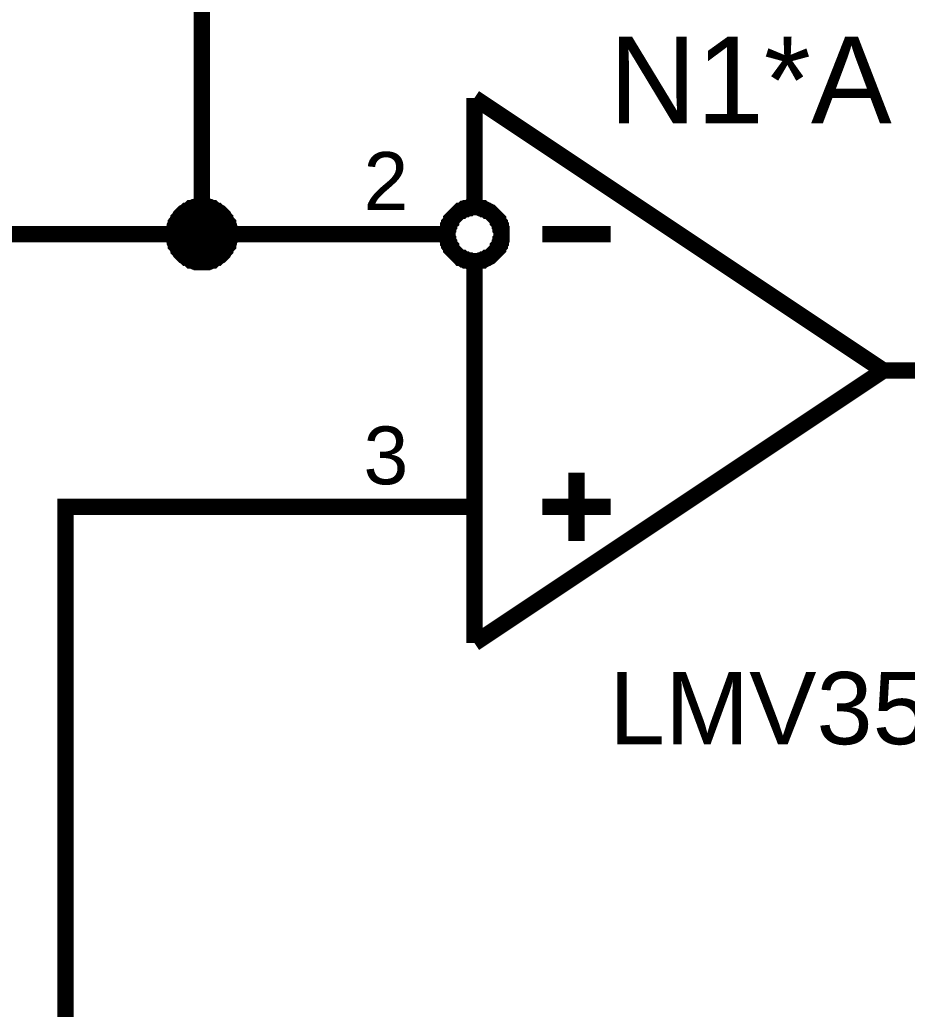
# Model space of a CAD drawing. Header units: millimetres. Extents: x -2024 to 917, y -725 to 13.
# Drawn here: x -1789.81 to -1773.54, y -155.88 to -137.73 of the extents above; entities that cross this region are included whole.
import ezdxf

# ---------------------------------------------------------------- set-up
doc = ezdxf.new("R2010")
doc.units = ezdxf.units.MM
doc.styles.get("Standard").update_dxf_attribs({"font": 'arial.ttf'})

msp = doc.modelspace()

# ---------------------------------------------------------------- linework, layer by layer
at = {"color": 7}
for points, const_width in [([(-1786.473, -141.667), (-1786.473, -129.165), (-1783.974, -129.165)], 0.3), ([(-1781.475, -139.167), (-1781.475, -141.038)], 0.3), ([(-1781.475, -139.167), (-1773.977, -144.168)], 0.3), ([(-1786.986, -141.667), (-1786.986, -141.634), (-1786.986, -141.618), (-1786.986, -141.585), (-1786.97, -141.568), (-1786.97, -141.535), (-1786.97, -141.518), (-1786.953, -141.485), (-1786.953, -141.469), (-1786.937, -141.452), (-1786.92, -141.419), (-1786.904, -141.402), (-1786.904, -141.386), (-1786.887, -141.369), (-1786.87, -141.336), (-1786.854, -141.32), (-1786.837, -141.303), (-1786.821, -141.287), (-1786.804, -141.27), (-1786.771, -141.253), (-1786.755, -141.237), (-1786.738, -141.237), (-1786.721, -141.22), (-1786.688, -141.204), (-1786.672, -141.187), (-1786.655, -141.187), (-1786.622, -141.171), (-1786.606, -141.171), (-1786.573, -141.171), (-1786.556, -141.154), (-1786.523, -141.154), (-1786.506, -141.154), (-1786.473, -141.154)], 0.3), ([(-1786.986, -141.667), (-1786.986, -141.634), (-1786.986, -141.618), (-1786.986, -141.585), (-1786.97, -141.568), (-1786.97, -141.535), (-1786.97, -141.518), (-1786.953, -141.485), (-1786.953, -141.469), (-1786.937, -141.452), (-1786.92, -141.419), (-1786.904, -141.402), (-1786.904, -141.386), (-1786.887, -141.369), (-1786.87, -141.336), (-1786.854, -141.32), (-1786.837, -141.303), (-1786.821, -141.287), (-1786.804, -141.27), (-1786.771, -141.253), (-1786.755, -141.237), (-1786.738, -141.237), (-1786.721, -141.22), (-1786.688, -141.204), (-1786.672, -141.187), (-1786.655, -141.187), (-1786.622, -141.171), (-1786.606, -141.171), (-1786.573, -141.171), (-1786.556, -141.154), (-1786.523, -141.154), (-1786.506, -141.154), (-1786.473, -141.154)], 0.3), ([(-1786.986, -141.667), (-1786.986, -141.634), (-1786.986, -141.618), (-1786.986, -141.585), (-1786.97, -141.568), (-1786.97, -141.535), (-1786.97, -141.518), (-1786.953, -141.485), (-1786.953, -141.469), (-1786.937, -141.452), (-1786.92, -141.419), (-1786.904, -141.402), (-1786.904, -141.386), (-1786.887, -141.369), (-1786.87, -141.336), (-1786.854, -141.32), (-1786.837, -141.303), (-1786.821, -141.287), (-1786.804, -141.27), (-1786.771, -141.253), (-1786.755, -141.237), (-1786.738, -141.237), (-1786.721, -141.22), (-1786.688, -141.204), (-1786.672, -141.187), (-1786.655, -141.187), (-1786.622, -141.171), (-1786.606, -141.171), (-1786.573, -141.171), (-1786.556, -141.154), (-1786.523, -141.154), (-1786.506, -141.154), (-1786.473, -141.154)], 0.3), ([(-1786.986, -141.667), (-1786.986, -141.634), (-1786.986, -141.618), (-1786.986, -141.585), (-1786.97, -141.568), (-1786.97, -141.535), (-1786.97, -141.518), (-1786.953, -141.485), (-1786.953, -141.469), (-1786.937, -141.452), (-1786.92, -141.419), (-1786.904, -141.402), (-1786.904, -141.386), (-1786.887, -141.369), (-1786.87, -141.336), (-1786.854, -141.32), (-1786.837, -141.303), (-1786.821, -141.287), (-1786.804, -141.27), (-1786.771, -141.253), (-1786.755, -141.237), (-1786.738, -141.237), (-1786.721, -141.22), (-1786.688, -141.204), (-1786.672, -141.187), (-1786.655, -141.187), (-1786.622, -141.171), (-1786.606, -141.171), (-1786.573, -141.171), (-1786.556, -141.154), (-1786.523, -141.154), (-1786.506, -141.154), (-1786.473, -141.154)], 0.3), ([(-1786.473, -141.154), (-1786.473, -141.154)], 0.3), ([(-1786.473, -141.154), (-1786.44, -141.154), (-1786.424, -141.154), (-1786.39, -141.154), (-1786.374, -141.171), (-1786.341, -141.171), (-1786.324, -141.171), (-1786.291, -141.187), (-1786.275, -141.187), (-1786.258, -141.204), (-1786.225, -141.22), (-1786.208, -141.237), (-1786.192, -141.237), (-1786.175, -141.253), (-1786.142, -141.27), (-1786.126, -141.287), (-1786.109, -141.303), (-1786.093, -141.32), (-1786.076, -141.336), (-1786.059, -141.369), (-1786.043, -141.386), (-1786.043, -141.402), (-1786.026, -141.419), (-1786.01, -141.452), (-1785.993, -141.469), (-1785.993, -141.485), (-1785.977, -141.518), (-1785.977, -141.535), (-1785.977, -141.568), (-1785.96, -141.585), (-1785.96, -141.618), (-1785.96, -141.634), (-1785.96, -141.667)], 0.3), ([(-1786.473, -141.154), (-1786.473, -141.154)], 0.3), ([(-1786.473, -141.154), (-1786.44, -141.154), (-1786.424, -141.154), (-1786.39, -141.154), (-1786.374, -141.171), (-1786.341, -141.171), (-1786.324, -141.171), (-1786.291, -141.187), (-1786.275, -141.187), (-1786.258, -141.204), (-1786.225, -141.22), (-1786.208, -141.237), (-1786.192, -141.237), (-1786.175, -141.253), (-1786.142, -141.27), (-1786.126, -141.287), (-1786.109, -141.303), (-1786.093, -141.32), (-1786.076, -141.336), (-1786.059, -141.369), (-1786.043, -141.386), (-1786.043, -141.402), (-1786.026, -141.419), (-1786.01, -141.452), (-1785.993, -141.469), (-1785.993, -141.485), (-1785.977, -141.518), (-1785.977, -141.535), (-1785.977, -141.568), (-1785.96, -141.585), (-1785.96, -141.618), (-1785.96, -141.634), (-1785.96, -141.667)], 0.3), ([(-1786.473, -141.154), (-1786.473, -141.154)], 0.3), ([(-1786.473, -141.154), (-1786.44, -141.154), (-1786.424, -141.154), (-1786.39, -141.154), (-1786.374, -141.171), (-1786.341, -141.171), (-1786.324, -141.171), (-1786.291, -141.187), (-1786.275, -141.187), (-1786.258, -141.204), (-1786.225, -141.22), (-1786.208, -141.237), (-1786.192, -141.237), (-1786.175, -141.253), (-1786.142, -141.27), (-1786.126, -141.287), (-1786.109, -141.303), (-1786.093, -141.32), (-1786.076, -141.336), (-1786.059, -141.369), (-1786.043, -141.386), (-1786.043, -141.402), (-1786.026, -141.419), (-1786.01, -141.452), (-1785.993, -141.469), (-1785.993, -141.485), (-1785.977, -141.518), (-1785.977, -141.535), (-1785.977, -141.568), (-1785.96, -141.585), (-1785.96, -141.618), (-1785.96, -141.634), (-1785.96, -141.667)], 0.3), ([(-1786.473, -141.154), (-1786.473, -141.154)], 0.3), ([(-1786.473, -141.154), (-1786.44, -141.154), (-1786.424, -141.154), (-1786.39, -141.154), (-1786.374, -141.171), (-1786.341, -141.171), (-1786.324, -141.171), (-1786.291, -141.187), (-1786.275, -141.187), (-1786.258, -141.204), (-1786.225, -141.22), (-1786.208, -141.237), (-1786.192, -141.237), (-1786.175, -141.253), (-1786.142, -141.27), (-1786.126, -141.287), (-1786.109, -141.303), (-1786.093, -141.32), (-1786.076, -141.336), (-1786.059, -141.369), (-1786.043, -141.386), (-1786.043, -141.402), (-1786.026, -141.419), (-1786.01, -141.452), (-1785.993, -141.469), (-1785.993, -141.485), (-1785.977, -141.518), (-1785.977, -141.535), (-1785.977, -141.568), (-1785.96, -141.585), (-1785.96, -141.618), (-1785.96, -141.634), (-1785.96, -141.667)], 0.3), ([(-1781.971, -141.667), (-1781.971, -141.634), (-1781.971, -141.618), (-1781.971, -141.585), (-1781.955, -141.568), (-1781.955, -141.535), (-1781.955, -141.518), (-1781.938, -141.502), (-1781.938, -141.469), (-1781.922, -141.452), (-1781.905, -141.436), (-1781.905, -141.402), (-1781.889, -141.386), (-1781.872, -141.369), (-1781.855, -141.353), (-1781.839, -141.336), (-1781.822, -141.32), (-1781.806, -141.303), (-1781.789, -141.287), (-1781.773, -141.27), (-1781.756, -141.253), (-1781.74, -141.237), (-1781.707, -141.237), (-1781.69, -141.22), (-1781.673, -141.204), (-1781.64, -141.204), (-1781.624, -141.187), (-1781.607, -141.187), (-1781.574, -141.187), (-1781.558, -141.171), (-1781.524, -141.171), (-1781.508, -141.171), (-1781.475, -141.171)], 0.3), ([(-1781.475, -141.171), (-1781.508, -141.171), (-1781.524, -141.171), (-1781.558, -141.171), (-1781.574, -141.187), (-1781.607, -141.187), (-1781.624, -141.187), (-1781.64, -141.204), (-1781.673, -141.204), (-1781.69, -141.22), (-1781.707, -141.237), (-1781.74, -141.237), (-1781.756, -141.253), (-1781.773, -141.27), (-1781.789, -141.287), (-1781.806, -141.303), (-1781.822, -141.32), (-1781.839, -141.336), (-1781.855, -141.353), (-1781.872, -141.369), (-1781.889, -141.386), (-1781.905, -141.402), (-1781.905, -141.436), (-1781.922, -141.452), (-1781.938, -141.469), (-1781.938, -141.502), (-1781.955, -141.518), (-1781.955, -141.535), (-1781.955, -141.568), (-1781.971, -141.585), (-1781.971, -141.618), (-1781.971, -141.634), (-1781.971, -141.667)], 0.3), ([(-1781.475, -141.171), (-1781.458, -141.171), (-1781.425, -141.171), (-1781.409, -141.171), (-1781.375, -141.187), (-1781.359, -141.187), (-1781.326, -141.187), (-1781.309, -141.204), (-1781.293, -141.204), (-1781.26, -141.22), (-1781.243, -141.237), (-1781.227, -141.237), (-1781.193, -141.253), (-1781.177, -141.27), (-1781.16, -141.287), (-1781.144, -141.303), (-1781.127, -141.32), (-1781.111, -141.336), (-1781.094, -141.353), (-1781.078, -141.369), (-1781.061, -141.386), (-1781.044, -141.402), (-1781.044, -141.436), (-1781.028, -141.452), (-1781.011, -141.469), (-1781.011, -141.502), (-1780.995, -141.518), (-1780.995, -141.535), (-1780.995, -141.568), (-1780.978, -141.585), (-1780.978, -141.618), (-1780.978, -141.634), (-1780.978, -141.667)], 0.3), ([(-1780.978, -141.667), (-1780.978, -141.634), (-1780.978, -141.618), (-1780.978, -141.585), (-1780.995, -141.568), (-1780.995, -141.535), (-1780.995, -141.518), (-1781.011, -141.502), (-1781.011, -141.469), (-1781.028, -141.452), (-1781.044, -141.436), (-1781.044, -141.402), (-1781.061, -141.386), (-1781.078, -141.369), (-1781.094, -141.353), (-1781.111, -141.336), (-1781.127, -141.32), (-1781.144, -141.303), (-1781.16, -141.287), (-1781.177, -141.27), (-1781.193, -141.253), (-1781.227, -141.237), (-1781.243, -141.237), (-1781.26, -141.22), (-1781.293, -141.204), (-1781.309, -141.204), (-1781.326, -141.187), (-1781.359, -141.187), (-1781.375, -141.187), (-1781.409, -141.171), (-1781.425, -141.171), (-1781.458, -141.171), (-1781.475, -141.171)], 0.3), ([(-1786.986, -141.667), (-1786.986, -141.634), (-1786.986, -141.618), (-1786.986, -141.585), (-1786.97, -141.568), (-1786.97, -141.535), (-1786.97, -141.518), (-1786.953, -141.485), (-1786.953, -141.469), (-1786.937, -141.452), (-1786.92, -141.419), (-1786.904, -141.402), (-1786.904, -141.386), (-1786.887, -141.369), (-1786.87, -141.336), (-1786.854, -141.32), (-1786.837, -141.303), (-1786.821, -141.287), (-1786.804, -141.27), (-1786.771, -141.253), (-1786.755, -141.237), (-1786.738, -141.237), (-1786.721, -141.22), (-1786.688, -141.204), (-1786.672, -141.187), (-1786.655, -141.187), (-1786.622, -141.171), (-1786.606, -141.171), (-1786.573, -141.171), (-1786.556, -141.154), (-1786.523, -141.154), (-1786.506, -141.154), (-1786.473, -141.154)], 0.0991), ([(-1786.986, -141.667), (-1786.986, -141.634), (-1786.986, -141.618), (-1786.986, -141.585), (-1786.97, -141.568), (-1786.97, -141.535), (-1786.97, -141.518), (-1786.953, -141.485), (-1786.953, -141.469), (-1786.937, -141.452), (-1786.92, -141.419), (-1786.904, -141.402), (-1786.904, -141.386), (-1786.887, -141.369), (-1786.87, -141.336), (-1786.854, -141.32), (-1786.837, -141.303), (-1786.821, -141.287), (-1786.804, -141.27), (-1786.771, -141.253), (-1786.755, -141.237), (-1786.738, -141.237), (-1786.721, -141.22), (-1786.688, -141.204), (-1786.672, -141.187), (-1786.655, -141.187), (-1786.622, -141.171), (-1786.606, -141.171), (-1786.573, -141.171), (-1786.556, -141.154), (-1786.523, -141.154), (-1786.506, -141.154), (-1786.473, -141.154)], 0.0991), ([(-1786.986, -141.667), (-1786.986, -141.634), (-1786.986, -141.618), (-1786.986, -141.585), (-1786.97, -141.568), (-1786.97, -141.535), (-1786.97, -141.518), (-1786.953, -141.485), (-1786.953, -141.469), (-1786.937, -141.452), (-1786.92, -141.419), (-1786.904, -141.402), (-1786.904, -141.386), (-1786.887, -141.369), (-1786.87, -141.336), (-1786.854, -141.32), (-1786.837, -141.303), (-1786.821, -141.287), (-1786.804, -141.27), (-1786.771, -141.253), (-1786.755, -141.237), (-1786.738, -141.237), (-1786.721, -141.22), (-1786.688, -141.204), (-1786.672, -141.187), (-1786.655, -141.187), (-1786.622, -141.171), (-1786.606, -141.171), (-1786.573, -141.171), (-1786.556, -141.154), (-1786.523, -141.154), (-1786.506, -141.154), (-1786.473, -141.154)], 0.0991), ([(-1786.986, -141.667), (-1786.986, -141.634), (-1786.986, -141.618), (-1786.986, -141.585), (-1786.97, -141.568), (-1786.97, -141.535), (-1786.97, -141.518), (-1786.953, -141.485), (-1786.953, -141.469), (-1786.937, -141.452), (-1786.92, -141.419), (-1786.904, -141.402), (-1786.904, -141.386), (-1786.887, -141.369), (-1786.87, -141.336), (-1786.854, -141.32), (-1786.837, -141.303), (-1786.821, -141.287), (-1786.804, -141.27), (-1786.771, -141.253), (-1786.755, -141.237), (-1786.738, -141.237), (-1786.721, -141.22), (-1786.688, -141.204), (-1786.672, -141.187), (-1786.655, -141.187), (-1786.622, -141.171), (-1786.606, -141.171), (-1786.573, -141.171), (-1786.556, -141.154), (-1786.523, -141.154), (-1786.506, -141.154), (-1786.473, -141.154)], 0.0991), ([(-1786.473, -141.154), (-1786.473, -141.154)], 0.0991), ([(-1786.473, -141.154), (-1786.44, -141.154), (-1786.424, -141.154), (-1786.39, -141.154), (-1786.374, -141.171), (-1786.341, -141.171), (-1786.324, -141.171), (-1786.291, -141.187), (-1786.275, -141.187), (-1786.258, -141.204), (-1786.225, -141.22), (-1786.208, -141.237), (-1786.192, -141.237), (-1786.175, -141.253), (-1786.142, -141.27), (-1786.126, -141.287), (-1786.109, -141.303), (-1786.093, -141.32), (-1786.076, -141.336), (-1786.059, -141.369), (-1786.043, -141.386), (-1786.043, -141.402), (-1786.026, -141.419), (-1786.01, -141.452), (-1785.993, -141.469), (-1785.993, -141.485), (-1785.977, -141.518), (-1785.977, -141.535), (-1785.977, -141.568), (-1785.96, -141.585), (-1785.96, -141.618), (-1785.96, -141.634), (-1785.96, -141.667)], 0.0991), ([(-1786.473, -141.154), (-1786.473, -141.154)], 0.0991), ([(-1786.473, -141.154), (-1786.44, -141.154), (-1786.424, -141.154), (-1786.39, -141.154), (-1786.374, -141.171), (-1786.341, -141.171), (-1786.324, -141.171), (-1786.291, -141.187), (-1786.275, -141.187), (-1786.258, -141.204), (-1786.225, -141.22), (-1786.208, -141.237), (-1786.192, -141.237), (-1786.175, -141.253), (-1786.142, -141.27), (-1786.126, -141.287), (-1786.109, -141.303), (-1786.093, -141.32), (-1786.076, -141.336), (-1786.059, -141.369), (-1786.043, -141.386), (-1786.043, -141.402), (-1786.026, -141.419), (-1786.01, -141.452), (-1785.993, -141.469), (-1785.993, -141.485), (-1785.977, -141.518), (-1785.977, -141.535), (-1785.977, -141.568), (-1785.96, -141.585), (-1785.96, -141.618), (-1785.96, -141.634), (-1785.96, -141.667)], 0.0991), ([(-1786.473, -141.154), (-1786.473, -141.154)], 0.0991), ([(-1786.473, -141.154), (-1786.44, -141.154), (-1786.424, -141.154), (-1786.39, -141.154), (-1786.374, -141.171), (-1786.341, -141.171), (-1786.324, -141.171), (-1786.291, -141.187), (-1786.275, -141.187), (-1786.258, -141.204), (-1786.225, -141.22), (-1786.208, -141.237), (-1786.192, -141.237), (-1786.175, -141.253), (-1786.142, -141.27), (-1786.126, -141.287), (-1786.109, -141.303), (-1786.093, -141.32), (-1786.076, -141.336), (-1786.059, -141.369), (-1786.043, -141.386), (-1786.043, -141.402), (-1786.026, -141.419), (-1786.01, -141.452), (-1785.993, -141.469), (-1785.993, -141.485), (-1785.977, -141.518), (-1785.977, -141.535), (-1785.977, -141.568), (-1785.96, -141.585), (-1785.96, -141.618), (-1785.96, -141.634), (-1785.96, -141.667)], 0.0991), ([(-1786.473, -141.154), (-1786.473, -141.154)], 0.0991), ([(-1786.473, -141.154), (-1786.44, -141.154), (-1786.424, -141.154), (-1786.39, -141.154), (-1786.374, -141.171), (-1786.341, -141.171), (-1786.324, -141.171), (-1786.291, -141.187), (-1786.275, -141.187), (-1786.258, -141.204), (-1786.225, -141.22), (-1786.208, -141.237), (-1786.192, -141.237), (-1786.175, -141.253), (-1786.142, -141.27), (-1786.126, -141.287), (-1786.109, -141.303), (-1786.093, -141.32), (-1786.076, -141.336), (-1786.059, -141.369), (-1786.043, -141.386), (-1786.043, -141.402), (-1786.026, -141.419), (-1786.01, -141.452), (-1785.993, -141.469), (-1785.993, -141.485), (-1785.977, -141.518), (-1785.977, -141.535), (-1785.977, -141.568), (-1785.96, -141.585), (-1785.96, -141.618), (-1785.96, -141.634), (-1785.96, -141.667)], 0.0991), ([(-1803.968, -141.667), (-1786.473, -141.667), (-1783.974, -141.667)], 0.3), ([(-1786.473, -142.181), (-1786.506, -142.181), (-1786.523, -142.181), (-1786.556, -142.181), (-1786.573, -142.164), (-1786.606, -142.164), (-1786.622, -142.164), (-1786.655, -142.148), (-1786.672, -142.148), (-1786.688, -142.131), (-1786.721, -142.115), (-1786.738, -142.098), (-1786.755, -142.098), (-1786.771, -142.081), (-1786.804, -142.065), (-1786.821, -142.048), (-1786.837, -142.032), (-1786.854, -142.015), (-1786.87, -141.999), (-1786.887, -141.965), (-1786.904, -141.949), (-1786.904, -141.932), (-1786.92, -141.916), (-1786.937, -141.883), (-1786.953, -141.866), (-1786.953, -141.85), (-1786.97, -141.816), (-1786.97, -141.8), (-1786.97, -141.767), (-1786.986, -141.75), (-1786.986, -141.717), (-1786.986, -141.701), (-1786.986, -141.667)], 0.3), ([(-1786.986, -141.667), (-1786.986, -141.667)], 0.3), ([(-1786.473, -142.181), (-1786.506, -142.181), (-1786.523, -142.181), (-1786.556, -142.181), (-1786.573, -142.164), (-1786.606, -142.164), (-1786.622, -142.164), (-1786.655, -142.148), (-1786.672, -142.148), (-1786.688, -142.131), (-1786.721, -142.115), (-1786.738, -142.098), (-1786.755, -142.098), (-1786.771, -142.081), (-1786.804, -142.065), (-1786.821, -142.048), (-1786.837, -142.032), (-1786.854, -142.015), (-1786.87, -141.999), (-1786.887, -141.965), (-1786.904, -141.949), (-1786.904, -141.932), (-1786.92, -141.916), (-1786.937, -141.883), (-1786.953, -141.866), (-1786.953, -141.85), (-1786.97, -141.816), (-1786.97, -141.8), (-1786.97, -141.767), (-1786.986, -141.75), (-1786.986, -141.717), (-1786.986, -141.701), (-1786.986, -141.667)], 0.3), ([(-1786.986, -141.667), (-1786.986, -141.667)], 0.3), ([(-1786.473, -142.181), (-1786.506, -142.181), (-1786.523, -142.181), (-1786.556, -142.181), (-1786.573, -142.164), (-1786.606, -142.164), (-1786.622, -142.164), (-1786.655, -142.148), (-1786.672, -142.148), (-1786.688, -142.131), (-1786.721, -142.115), (-1786.738, -142.098), (-1786.755, -142.098), (-1786.771, -142.081), (-1786.804, -142.065), (-1786.821, -142.048), (-1786.837, -142.032), (-1786.854, -142.015), (-1786.87, -141.999), (-1786.887, -141.965), (-1786.904, -141.949), (-1786.904, -141.932), (-1786.92, -141.916), (-1786.937, -141.883), (-1786.953, -141.866), (-1786.953, -141.85), (-1786.97, -141.816), (-1786.97, -141.8), (-1786.97, -141.767), (-1786.986, -141.75), (-1786.986, -141.717), (-1786.986, -141.701), (-1786.986, -141.667)], 0.3), ([(-1786.986, -141.667), (-1786.986, -141.667)], 0.3), ([(-1786.473, -142.181), (-1786.506, -142.181), (-1786.523, -142.181), (-1786.556, -142.181), (-1786.573, -142.164), (-1786.606, -142.164), (-1786.622, -142.164), (-1786.655, -142.148), (-1786.672, -142.148), (-1786.688, -142.131), (-1786.721, -142.115), (-1786.738, -142.098), (-1786.755, -142.098), (-1786.771, -142.081), (-1786.804, -142.065), (-1786.821, -142.048), (-1786.837, -142.032), (-1786.854, -142.015), (-1786.87, -141.999), (-1786.887, -141.965), (-1786.904, -141.949), (-1786.904, -141.932), (-1786.92, -141.916), (-1786.937, -141.883), (-1786.953, -141.866), (-1786.953, -141.85), (-1786.97, -141.816), (-1786.97, -141.8), (-1786.97, -141.767), (-1786.986, -141.75), (-1786.986, -141.717), (-1786.986, -141.701), (-1786.986, -141.667)], 0.3), ([(-1786.986, -141.667), (-1786.986, -141.667)], 0.3), ([(-1785.96, -141.667), (-1785.96, -141.701), (-1785.96, -141.717), (-1785.96, -141.75), (-1785.977, -141.767), (-1785.977, -141.8), (-1785.977, -141.816), (-1785.993, -141.85), (-1785.993, -141.866), (-1786.01, -141.883), (-1786.026, -141.916), (-1786.043, -141.932), (-1786.043, -141.949), (-1786.059, -141.965), (-1786.076, -141.999), (-1786.093, -142.015), (-1786.109, -142.032), (-1786.126, -142.048), (-1786.142, -142.065), (-1786.175, -142.081), (-1786.192, -142.098), (-1786.208, -142.098), (-1786.225, -142.115), (-1786.258, -142.131), (-1786.275, -142.148), (-1786.291, -142.148), (-1786.324, -142.164), (-1786.341, -142.164), (-1786.374, -142.164), (-1786.39, -142.181), (-1786.424, -142.181), (-1786.44, -142.181), (-1786.473, -142.181)], 0.3), ([(-1785.96, -141.667), (-1785.96, -141.701), (-1785.96, -141.717), (-1785.96, -141.75), (-1785.977, -141.767), (-1785.977, -141.8), (-1785.977, -141.816), (-1785.993, -141.85), (-1785.993, -141.866), (-1786.01, -141.883), (-1786.026, -141.916), (-1786.043, -141.932), (-1786.043, -141.949), (-1786.059, -141.965), (-1786.076, -141.999), (-1786.093, -142.015), (-1786.109, -142.032), (-1786.126, -142.048), (-1786.142, -142.065), (-1786.175, -142.081), (-1786.192, -142.098), (-1786.208, -142.098), (-1786.225, -142.115), (-1786.258, -142.131), (-1786.275, -142.148), (-1786.291, -142.148), (-1786.324, -142.164), (-1786.341, -142.164), (-1786.374, -142.164), (-1786.39, -142.181), (-1786.424, -142.181), (-1786.44, -142.181), (-1786.473, -142.181)], 0.3), ([(-1785.96, -141.667), (-1785.96, -141.701), (-1785.96, -141.717), (-1785.96, -141.75), (-1785.977, -141.767), (-1785.977, -141.8), (-1785.977, -141.816), (-1785.993, -141.85), (-1785.993, -141.866), (-1786.01, -141.883), (-1786.026, -141.916), (-1786.043, -141.932), (-1786.043, -141.949), (-1786.059, -141.965), (-1786.076, -141.999), (-1786.093, -142.015), (-1786.109, -142.032), (-1786.126, -142.048), (-1786.142, -142.065), (-1786.175, -142.081), (-1786.192, -142.098), (-1786.208, -142.098), (-1786.225, -142.115), (-1786.258, -142.131), (-1786.275, -142.148), (-1786.291, -142.148), (-1786.324, -142.164), (-1786.341, -142.164), (-1786.374, -142.164), (-1786.39, -142.181), (-1786.424, -142.181), (-1786.44, -142.181), (-1786.473, -142.181)], 0.3), ([(-1785.96, -141.667), (-1785.96, -141.701), (-1785.96, -141.717), (-1785.96, -141.75), (-1785.977, -141.767), (-1785.977, -141.8), (-1785.977, -141.816), (-1785.993, -141.85), (-1785.993, -141.866), (-1786.01, -141.883), (-1786.026, -141.916), (-1786.043, -141.932), (-1786.043, -141.949), (-1786.059, -141.965), (-1786.076, -141.999), (-1786.093, -142.015), (-1786.109, -142.032), (-1786.126, -142.048), (-1786.142, -142.065), (-1786.175, -142.081), (-1786.192, -142.098), (-1786.208, -142.098), (-1786.225, -142.115), (-1786.258, -142.131), (-1786.275, -142.148), (-1786.291, -142.148), (-1786.324, -142.164), (-1786.341, -142.164), (-1786.374, -142.164), (-1786.39, -142.181), (-1786.424, -142.181), (-1786.44, -142.181), (-1786.473, -142.181)], 0.3), ([(-1785.96, -141.667), (-1785.96, -141.667), (-1785.96, -141.667), (-1785.96, -141.667), (-1785.96, -141.667), (-1785.96, -141.667), (-1785.96, -141.667), (-1785.96, -141.667), (-1785.96, -141.667), (-1785.96, -141.667), (-1785.96, -141.667), (-1785.96, -141.667), (-1785.96, -141.667), (-1785.96, -141.667), (-1785.96, -141.667), (-1785.96, -141.667), (-1785.96, -141.667), (-1785.96, -141.667), (-1785.96, -141.667), (-1785.96, -141.667), (-1785.96, -141.667), (-1785.96, -141.667), (-1785.96, -141.667), (-1785.96, -141.667), (-1785.96, -141.667), (-1785.96, -141.667), (-1785.96, -141.667), (-1785.96, -141.667), (-1785.96, -141.667), (-1785.96, -141.667), (-1785.96, -141.667), (-1785.96, -141.667), (-1785.96, -141.667)], 0.3), ([(-1785.96, -141.667), (-1785.96, -141.667)], 0.3), ([(-1785.96, -141.667), (-1785.96, -141.667), (-1785.96, -141.667), (-1785.96, -141.667), (-1785.96, -141.667), (-1785.96, -141.667), (-1785.96, -141.667), (-1785.96, -141.667), (-1785.96, -141.667), (-1785.96, -141.667), (-1785.96, -141.667), (-1785.96, -141.667), (-1785.96, -141.667), (-1785.96, -141.667), (-1785.96, -141.667), (-1785.96, -141.667), (-1785.96, -141.667), (-1785.96, -141.667), (-1785.96, -141.667), (-1785.96, -141.667), (-1785.96, -141.667), (-1785.96, -141.667), (-1785.96, -141.667), (-1785.96, -141.667), (-1785.96, -141.667), (-1785.96, -141.667), (-1785.96, -141.667), (-1785.96, -141.667), (-1785.96, -141.667), (-1785.96, -141.667), (-1785.96, -141.667), (-1785.96, -141.667), (-1785.96, -141.667)], 0.3), ([(-1785.96, -141.667), (-1785.96, -141.667)], 0.3), ([(-1785.96, -141.667), (-1785.96, -141.667), (-1785.96, -141.667), (-1785.96, -141.667), (-1785.96, -141.667), (-1785.96, -141.667), (-1785.96, -141.667), (-1785.96, -141.667), (-1785.96, -141.667), (-1785.96, -141.667), (-1785.96, -141.667), (-1785.96, -141.667), (-1785.96, -141.667), (-1785.96, -141.667), (-1785.96, -141.667), (-1785.96, -141.667), (-1785.96, -141.667), (-1785.96, -141.667), (-1785.96, -141.667), (-1785.96, -141.667), (-1785.96, -141.667), (-1785.96, -141.667), (-1785.96, -141.667), (-1785.96, -141.667), (-1785.96, -141.667), (-1785.96, -141.667), (-1785.96, -141.667), (-1785.96, -141.667), (-1785.96, -141.667), (-1785.96, -141.667), (-1785.96, -141.667), (-1785.96, -141.667), (-1785.96, -141.667)], 0.3), ([(-1785.96, -141.667), (-1785.96, -141.667)], 0.3), ([(-1785.96, -141.667), (-1785.96, -141.667), (-1785.96, -141.667), (-1785.96, -141.667), (-1785.96, -141.667), (-1785.96, -141.667), (-1785.96, -141.667), (-1785.96, -141.667), (-1785.96, -141.667), (-1785.96, -141.667), (-1785.96, -141.667), (-1785.96, -141.667), (-1785.96, -141.667), (-1785.96, -141.667), (-1785.96, -141.667), (-1785.96, -141.667), (-1785.96, -141.667), (-1785.96, -141.667), (-1785.96, -141.667), (-1785.96, -141.667), (-1785.96, -141.667), (-1785.96, -141.667), (-1785.96, -141.667), (-1785.96, -141.667), (-1785.96, -141.667), (-1785.96, -141.667), (-1785.96, -141.667), (-1785.96, -141.667), (-1785.96, -141.667), (-1785.96, -141.667), (-1785.96, -141.667), (-1785.96, -141.667), (-1785.96, -141.667)], 0.3), ([(-1785.96, -141.667), (-1785.96, -141.667)], 0.3), ([(-1781.971, -141.667), (-1783.974, -141.667)], 0.3), ([(-1781.475, -142.164), (-1781.508, -142.164), (-1781.524, -142.164), (-1781.558, -142.164), (-1781.574, -142.148), (-1781.607, -142.148), (-1781.624, -142.148), (-1781.64, -142.131), (-1781.673, -142.131), (-1781.69, -142.115), (-1781.707, -142.098), (-1781.74, -142.098), (-1781.756, -142.081), (-1781.773, -142.065), (-1781.789, -142.048), (-1781.806, -142.032), (-1781.822, -142.015), (-1781.839, -141.999), (-1781.855, -141.982), (-1781.872, -141.965), (-1781.889, -141.949), (-1781.905, -141.932), (-1781.905, -141.899), (-1781.922, -141.883), (-1781.938, -141.866), (-1781.938, -141.833), (-1781.955, -141.816), (-1781.955, -141.8), (-1781.955, -141.767), (-1781.971, -141.75), (-1781.971, -141.717), (-1781.971, -141.701), (-1781.971, -141.667)], 0.3), ([(-1781.971, -141.667), (-1781.971, -141.667)], 0.3), ([(-1781.971, -141.667), (-1781.971, -141.701), (-1781.971, -141.717), (-1781.971, -141.75), (-1781.955, -141.767), (-1781.955, -141.8), (-1781.955, -141.816), (-1781.938, -141.833), (-1781.938, -141.866), (-1781.922, -141.883), (-1781.905, -141.899), (-1781.905, -141.932), (-1781.889, -141.949), (-1781.872, -141.965), (-1781.855, -141.982), (-1781.839, -141.999), (-1781.822, -142.015), (-1781.806, -142.032), (-1781.789, -142.048), (-1781.773, -142.065), (-1781.756, -142.081), (-1781.74, -142.098), (-1781.707, -142.098), (-1781.69, -142.115), (-1781.673, -142.131), (-1781.64, -142.131), (-1781.624, -142.148), (-1781.607, -142.148), (-1781.574, -142.148), (-1781.558, -142.164), (-1781.524, -142.164), (-1781.508, -142.164), (-1781.475, -142.164)], 0.3), ([(-1780.978, -141.667), (-1780.978, -141.701), (-1780.978, -141.717), (-1780.978, -141.75), (-1780.995, -141.767), (-1780.995, -141.8), (-1780.995, -141.816), (-1781.011, -141.833), (-1781.011, -141.866), (-1781.028, -141.883), (-1781.044, -141.899), (-1781.044, -141.932), (-1781.061, -141.949), (-1781.078, -141.965), (-1781.094, -141.982), (-1781.111, -141.999), (-1781.127, -142.015), (-1781.144, -142.032), (-1781.16, -142.048), (-1781.177, -142.065), (-1781.193, -142.081), (-1781.227, -142.098), (-1781.243, -142.098), (-1781.26, -142.115), (-1781.293, -142.131), (-1781.309, -142.131), (-1781.326, -142.148), (-1781.359, -142.148), (-1781.375, -142.148), (-1781.409, -142.164), (-1781.425, -142.164), (-1781.458, -142.164), (-1781.475, -142.164)], 0.3), ([(-1781.475, -142.164), (-1781.458, -142.164), (-1781.425, -142.164), (-1781.409, -142.164), (-1781.375, -142.148), (-1781.359, -142.148), (-1781.326, -142.148), (-1781.309, -142.131), (-1781.293, -142.131), (-1781.26, -142.115), (-1781.243, -142.098), (-1781.227, -142.098), (-1781.193, -142.081), (-1781.177, -142.065), (-1781.16, -142.048), (-1781.144, -142.032), (-1781.127, -142.015), (-1781.111, -141.999), (-1781.094, -141.982), (-1781.078, -141.965), (-1781.061, -141.949), (-1781.044, -141.932), (-1781.044, -141.899), (-1781.028, -141.883), (-1781.011, -141.866), (-1781.011, -141.833), (-1780.995, -141.816), (-1780.995, -141.8), (-1780.995, -141.767), (-1780.978, -141.75), (-1780.978, -141.717), (-1780.978, -141.701), (-1780.978, -141.667)], 0.3), ([(-1780.978, -141.667), (-1780.978, -141.667), (-1780.978, -141.667), (-1780.978, -141.667), (-1780.978, -141.667), (-1780.978, -141.667), (-1780.978, -141.667), (-1780.978, -141.667), (-1780.978, -141.667), (-1780.978, -141.667), (-1780.978, -141.667), (-1780.978, -141.667), (-1780.978, -141.667), (-1780.978, -141.667), (-1780.978, -141.667), (-1780.978, -141.667), (-1780.978, -141.667), (-1780.978, -141.667), (-1780.978, -141.667), (-1780.978, -141.667), (-1780.978, -141.667), (-1780.978, -141.667), (-1780.978, -141.667), (-1780.978, -141.667), (-1780.978, -141.667), (-1780.978, -141.667), (-1780.978, -141.667), (-1780.978, -141.667), (-1780.978, -141.667), (-1780.978, -141.667), (-1780.978, -141.667), (-1780.978, -141.667), (-1780.978, -141.667)], 0.3), ([(-1780.978, -141.667), (-1780.978, -141.667)], 0.3), ([(-1780.233, -141.667), (-1778.976, -141.667)], 0.3), ([(-1786.473, -142.181), (-1786.506, -142.181), (-1786.523, -142.181), (-1786.556, -142.181), (-1786.573, -142.164), (-1786.606, -142.164), (-1786.622, -142.164), (-1786.655, -142.148), (-1786.672, -142.148), (-1786.688, -142.131), (-1786.721, -142.115), (-1786.738, -142.098), (-1786.755, -142.098), (-1786.771, -142.081), (-1786.804, -142.065), (-1786.821, -142.048), (-1786.837, -142.032), (-1786.854, -142.015), (-1786.87, -141.999), (-1786.887, -141.965), (-1786.904, -141.949), (-1786.904, -141.932), (-1786.92, -141.916), (-1786.937, -141.883), (-1786.953, -141.866), (-1786.953, -141.85), (-1786.97, -141.816), (-1786.97, -141.8), (-1786.97, -141.767), (-1786.986, -141.75), (-1786.986, -141.717), (-1786.986, -141.701), (-1786.986, -141.667)], 0.0991), ([(-1786.986, -141.667), (-1786.986, -141.667)], 0.0991), ([(-1786.473, -142.181), (-1786.506, -142.181), (-1786.523, -142.181), (-1786.556, -142.181), (-1786.573, -142.164), (-1786.606, -142.164), (-1786.622, -142.164), (-1786.655, -142.148), (-1786.672, -142.148), (-1786.688, -142.131), (-1786.721, -142.115), (-1786.738, -142.098), (-1786.755, -142.098), (-1786.771, -142.081), (-1786.804, -142.065), (-1786.821, -142.048), (-1786.837, -142.032), (-1786.854, -142.015), (-1786.87, -141.999), (-1786.887, -141.965), (-1786.904, -141.949), (-1786.904, -141.932), (-1786.92, -141.916), (-1786.937, -141.883), (-1786.953, -141.866), (-1786.953, -141.85), (-1786.97, -141.816), (-1786.97, -141.8), (-1786.97, -141.767), (-1786.986, -141.75), (-1786.986, -141.717), (-1786.986, -141.701), (-1786.986, -141.667)], 0.0991), ([(-1786.986, -141.667), (-1786.986, -141.667)], 0.0991), ([(-1786.473, -142.181), (-1786.506, -142.181), (-1786.523, -142.181), (-1786.556, -142.181), (-1786.573, -142.164), (-1786.606, -142.164), (-1786.622, -142.164), (-1786.655, -142.148), (-1786.672, -142.148), (-1786.688, -142.131), (-1786.721, -142.115), (-1786.738, -142.098), (-1786.755, -142.098), (-1786.771, -142.081), (-1786.804, -142.065), (-1786.821, -142.048), (-1786.837, -142.032), (-1786.854, -142.015), (-1786.87, -141.999), (-1786.887, -141.965), (-1786.904, -141.949), (-1786.904, -141.932), (-1786.92, -141.916), (-1786.937, -141.883), (-1786.953, -141.866), (-1786.953, -141.85), (-1786.97, -141.816), (-1786.97, -141.8), (-1786.97, -141.767), (-1786.986, -141.75), (-1786.986, -141.717), (-1786.986, -141.701), (-1786.986, -141.667)], 0.0991), ([(-1786.986, -141.667), (-1786.986, -141.667)], 0.0991), ([(-1786.473, -142.181), (-1786.506, -142.181), (-1786.523, -142.181), (-1786.556, -142.181), (-1786.573, -142.164), (-1786.606, -142.164), (-1786.622, -142.164), (-1786.655, -142.148), (-1786.672, -142.148), (-1786.688, -142.131), (-1786.721, -142.115), (-1786.738, -142.098), (-1786.755, -142.098), (-1786.771, -142.081), (-1786.804, -142.065), (-1786.821, -142.048), (-1786.837, -142.032), (-1786.854, -142.015), (-1786.87, -141.999), (-1786.887, -141.965), (-1786.904, -141.949), (-1786.904, -141.932), (-1786.92, -141.916), (-1786.937, -141.883), (-1786.953, -141.866), (-1786.953, -141.85), (-1786.97, -141.816), (-1786.97, -141.8), (-1786.97, -141.767), (-1786.986, -141.75), (-1786.986, -141.717), (-1786.986, -141.701), (-1786.986, -141.667)], 0.0991), ([(-1786.986, -141.667), (-1786.986, -141.667)], 0.0991), ([(-1785.96, -141.667), (-1785.96, -141.701), (-1785.96, -141.717), (-1785.96, -141.75), (-1785.977, -141.767), (-1785.977, -141.8), (-1785.977, -141.816), (-1785.993, -141.85), (-1785.993, -141.866), (-1786.01, -141.883), (-1786.026, -141.916), (-1786.043, -141.932), (-1786.043, -141.949), (-1786.059, -141.965), (-1786.076, -141.999), (-1786.093, -142.015), (-1786.109, -142.032), (-1786.126, -142.048), (-1786.142, -142.065), (-1786.175, -142.081), (-1786.192, -142.098), (-1786.208, -142.098), (-1786.225, -142.115), (-1786.258, -142.131), (-1786.275, -142.148), (-1786.291, -142.148), (-1786.324, -142.164), (-1786.341, -142.164), (-1786.374, -142.164), (-1786.39, -142.181), (-1786.424, -142.181), (-1786.44, -142.181), (-1786.473, -142.181)], 0.0991), ([(-1785.96, -141.667), (-1785.96, -141.701), (-1785.96, -141.717), (-1785.96, -141.75), (-1785.977, -141.767), (-1785.977, -141.8), (-1785.977, -141.816), (-1785.993, -141.85), (-1785.993, -141.866), (-1786.01, -141.883), (-1786.026, -141.916), (-1786.043, -141.932), (-1786.043, -141.949), (-1786.059, -141.965), (-1786.076, -141.999), (-1786.093, -142.015), (-1786.109, -142.032), (-1786.126, -142.048), (-1786.142, -142.065), (-1786.175, -142.081), (-1786.192, -142.098), (-1786.208, -142.098), (-1786.225, -142.115), (-1786.258, -142.131), (-1786.275, -142.148), (-1786.291, -142.148), (-1786.324, -142.164), (-1786.341, -142.164), (-1786.374, -142.164), (-1786.39, -142.181), (-1786.424, -142.181), (-1786.44, -142.181), (-1786.473, -142.181)], 0.0991), ([(-1785.96, -141.667), (-1785.96, -141.701), (-1785.96, -141.717), (-1785.96, -141.75), (-1785.977, -141.767), (-1785.977, -141.8), (-1785.977, -141.816), (-1785.993, -141.85), (-1785.993, -141.866), (-1786.01, -141.883), (-1786.026, -141.916), (-1786.043, -141.932), (-1786.043, -141.949), (-1786.059, -141.965), (-1786.076, -141.999), (-1786.093, -142.015), (-1786.109, -142.032), (-1786.126, -142.048), (-1786.142, -142.065), (-1786.175, -142.081), (-1786.192, -142.098), (-1786.208, -142.098), (-1786.225, -142.115), (-1786.258, -142.131), (-1786.275, -142.148), (-1786.291, -142.148), (-1786.324, -142.164), (-1786.341, -142.164), (-1786.374, -142.164), (-1786.39, -142.181), (-1786.424, -142.181), (-1786.44, -142.181), (-1786.473, -142.181)], 0.0991), ([(-1785.96, -141.667), (-1785.96, -141.701), (-1785.96, -141.717), (-1785.96, -141.75), (-1785.977, -141.767), (-1785.977, -141.8), (-1785.977, -141.816), (-1785.993, -141.85), (-1785.993, -141.866), (-1786.01, -141.883), (-1786.026, -141.916), (-1786.043, -141.932), (-1786.043, -141.949), (-1786.059, -141.965), (-1786.076, -141.999), (-1786.093, -142.015), (-1786.109, -142.032), (-1786.126, -142.048), (-1786.142, -142.065), (-1786.175, -142.081), (-1786.192, -142.098), (-1786.208, -142.098), (-1786.225, -142.115), (-1786.258, -142.131), (-1786.275, -142.148), (-1786.291, -142.148), (-1786.324, -142.164), (-1786.341, -142.164), (-1786.374, -142.164), (-1786.39, -142.181), (-1786.424, -142.181), (-1786.44, -142.181), (-1786.473, -142.181)], 0.0991), ([(-1785.96, -141.667), (-1785.96, -141.667), (-1785.96, -141.667), (-1785.96, -141.667), (-1785.96, -141.667), (-1785.96, -141.667), (-1785.96, -141.667), (-1785.96, -141.667), (-1785.96, -141.667), (-1785.96, -141.667), (-1785.96, -141.667), (-1785.96, -141.667), (-1785.96, -141.667), (-1785.96, -141.667), (-1785.96, -141.667), (-1785.96, -141.667), (-1785.96, -141.667), (-1785.96, -141.667), (-1785.96, -141.667), (-1785.96, -141.667), (-1785.96, -141.667), (-1785.96, -141.667), (-1785.96, -141.667), (-1785.96, -141.667), (-1785.96, -141.667), (-1785.96, -141.667), (-1785.96, -141.667), (-1785.96, -141.667), (-1785.96, -141.667), (-1785.96, -141.667), (-1785.96, -141.667), (-1785.96, -141.667), (-1785.96, -141.667)], 0.0991), ([(-1785.96, -141.667), (-1785.96, -141.667)], 0.0991), ([(-1785.96, -141.667), (-1785.96, -141.667), (-1785.96, -141.667), (-1785.96, -141.667), (-1785.96, -141.667), (-1785.96, -141.667), (-1785.96, -141.667), (-1785.96, -141.667), (-1785.96, -141.667), (-1785.96, -141.667), (-1785.96, -141.667), (-1785.96, -141.667), (-1785.96, -141.667), (-1785.96, -141.667), (-1785.96, -141.667), (-1785.96, -141.667), (-1785.96, -141.667), (-1785.96, -141.667), (-1785.96, -141.667), (-1785.96, -141.667), (-1785.96, -141.667), (-1785.96, -141.667), (-1785.96, -141.667), (-1785.96, -141.667), (-1785.96, -141.667), (-1785.96, -141.667), (-1785.96, -141.667), (-1785.96, -141.667), (-1785.96, -141.667), (-1785.96, -141.667), (-1785.96, -141.667), (-1785.96, -141.667), (-1785.96, -141.667)], 0.0991), ([(-1785.96, -141.667), (-1785.96, -141.667)], 0.0991), ([(-1785.96, -141.667), (-1785.96, -141.667), (-1785.96, -141.667), (-1785.96, -141.667), (-1785.96, -141.667), (-1785.96, -141.667), (-1785.96, -141.667), (-1785.96, -141.667), (-1785.96, -141.667), (-1785.96, -141.667), (-1785.96, -141.667), (-1785.96, -141.667), (-1785.96, -141.667), (-1785.96, -141.667), (-1785.96, -141.667), (-1785.96, -141.667), (-1785.96, -141.667), (-1785.96, -141.667), (-1785.96, -141.667), (-1785.96, -141.667), (-1785.96, -141.667), (-1785.96, -141.667), (-1785.96, -141.667), (-1785.96, -141.667), (-1785.96, -141.667), (-1785.96, -141.667), (-1785.96, -141.667), (-1785.96, -141.667), (-1785.96, -141.667), (-1785.96, -141.667), (-1785.96, -141.667), (-1785.96, -141.667), (-1785.96, -141.667)], 0.0991), ([(-1785.96, -141.667), (-1785.96, -141.667)], 0.0991), ([(-1785.96, -141.667), (-1785.96, -141.667), (-1785.96, -141.667), (-1785.96, -141.667), (-1785.96, -141.667), (-1785.96, -141.667), (-1785.96, -141.667), (-1785.96, -141.667), (-1785.96, -141.667), (-1785.96, -141.667), (-1785.96, -141.667), (-1785.96, -141.667), (-1785.96, -141.667), (-1785.96, -141.667), (-1785.96, -141.667), (-1785.96, -141.667), (-1785.96, -141.667), (-1785.96, -141.667), (-1785.96, -141.667), (-1785.96, -141.667), (-1785.96, -141.667), (-1785.96, -141.667), (-1785.96, -141.667), (-1785.96, -141.667), (-1785.96, -141.667), (-1785.96, -141.667), (-1785.96, -141.667), (-1785.96, -141.667), (-1785.96, -141.667), (-1785.96, -141.667), (-1785.96, -141.667), (-1785.96, -141.667), (-1785.96, -141.667)], 0.0991), ([(-1785.96, -141.667), (-1785.96, -141.667)], 0.0991), ([(-1781.475, -142.297), (-1781.475, -149.169)], 0.3), ([(-1773.977, -144.168), (-1781.475, -149.169)], 0.3), ([(-1773.977, -144.168), (-1771.478, -144.168)], 0.3), ([(-1779.605, -146.039), (-1779.605, -147.297)], 0.3), ([(-1783.974, -146.668), (-1788.972, -146.668), (-1788.972, -186.658)], 0.3), ([(-1781.475, -146.668), (-1783.974, -146.668)], 0.3), ([(-1780.233, -146.668), (-1778.976, -146.668)], 0.3)]:
    msp.add_lwpolyline(points, dxfattribs=dict(at, const_width=const_width))
at = {"color": 7, "const_width": 0.508}
msp.add_lwpolyline([(-1786.706, -141.658, 1), (-1786.198, -141.658, 1)], format="xyb", close=True, dxfattribs=at)

# ---------------------------------------------------------------- texts
at = {"color": 7}
for s, height, p in [('N1*A', 1.5897, (-1779.009, -139.631)), ('2', 1.06, (-1783.511, -141.22)), ('3', 1.06, (-1783.511, -146.254)), ('LMV358ID', 1.3247, (-1779.009, -151.023))]:
    msp.add_text(s, height=height, dxfattribs=at).set_placement(p)

doc.saveas('drawing.dxf')
